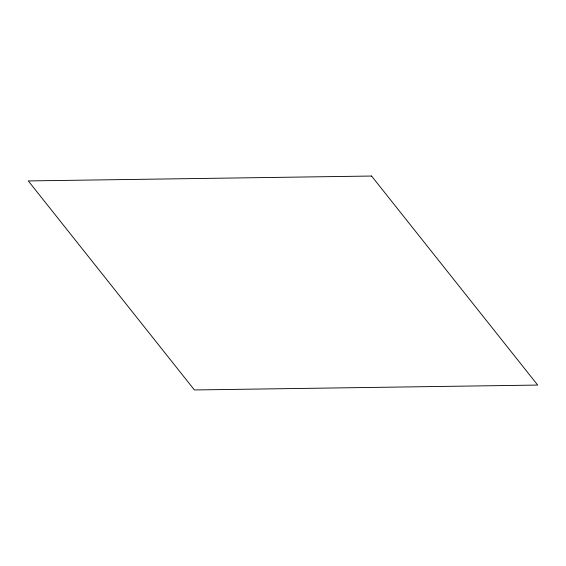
<?xml version="1.0" encoding="UTF-8"?>
<svg xmlns="http://www.w3.org/2000/svg" width="566" height="566" viewBox="0 0 566 566"><rect width="100%" height="100%" fill="white"/><g stroke="black" fill="none" stroke-linecap="round" stroke-linejoin="round"><path stroke-width="0.85" d="M371.579 176.04L28.3 180.929L194.421 389.96L537.7 385.071L371.579 176.04"/></g></svg>
